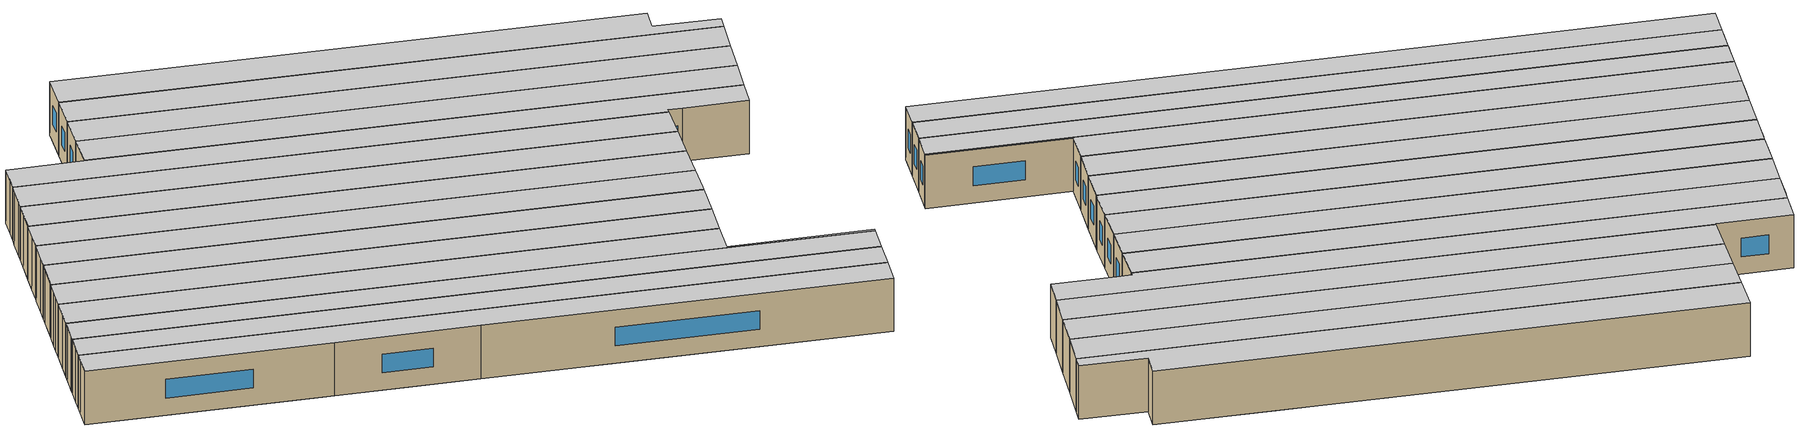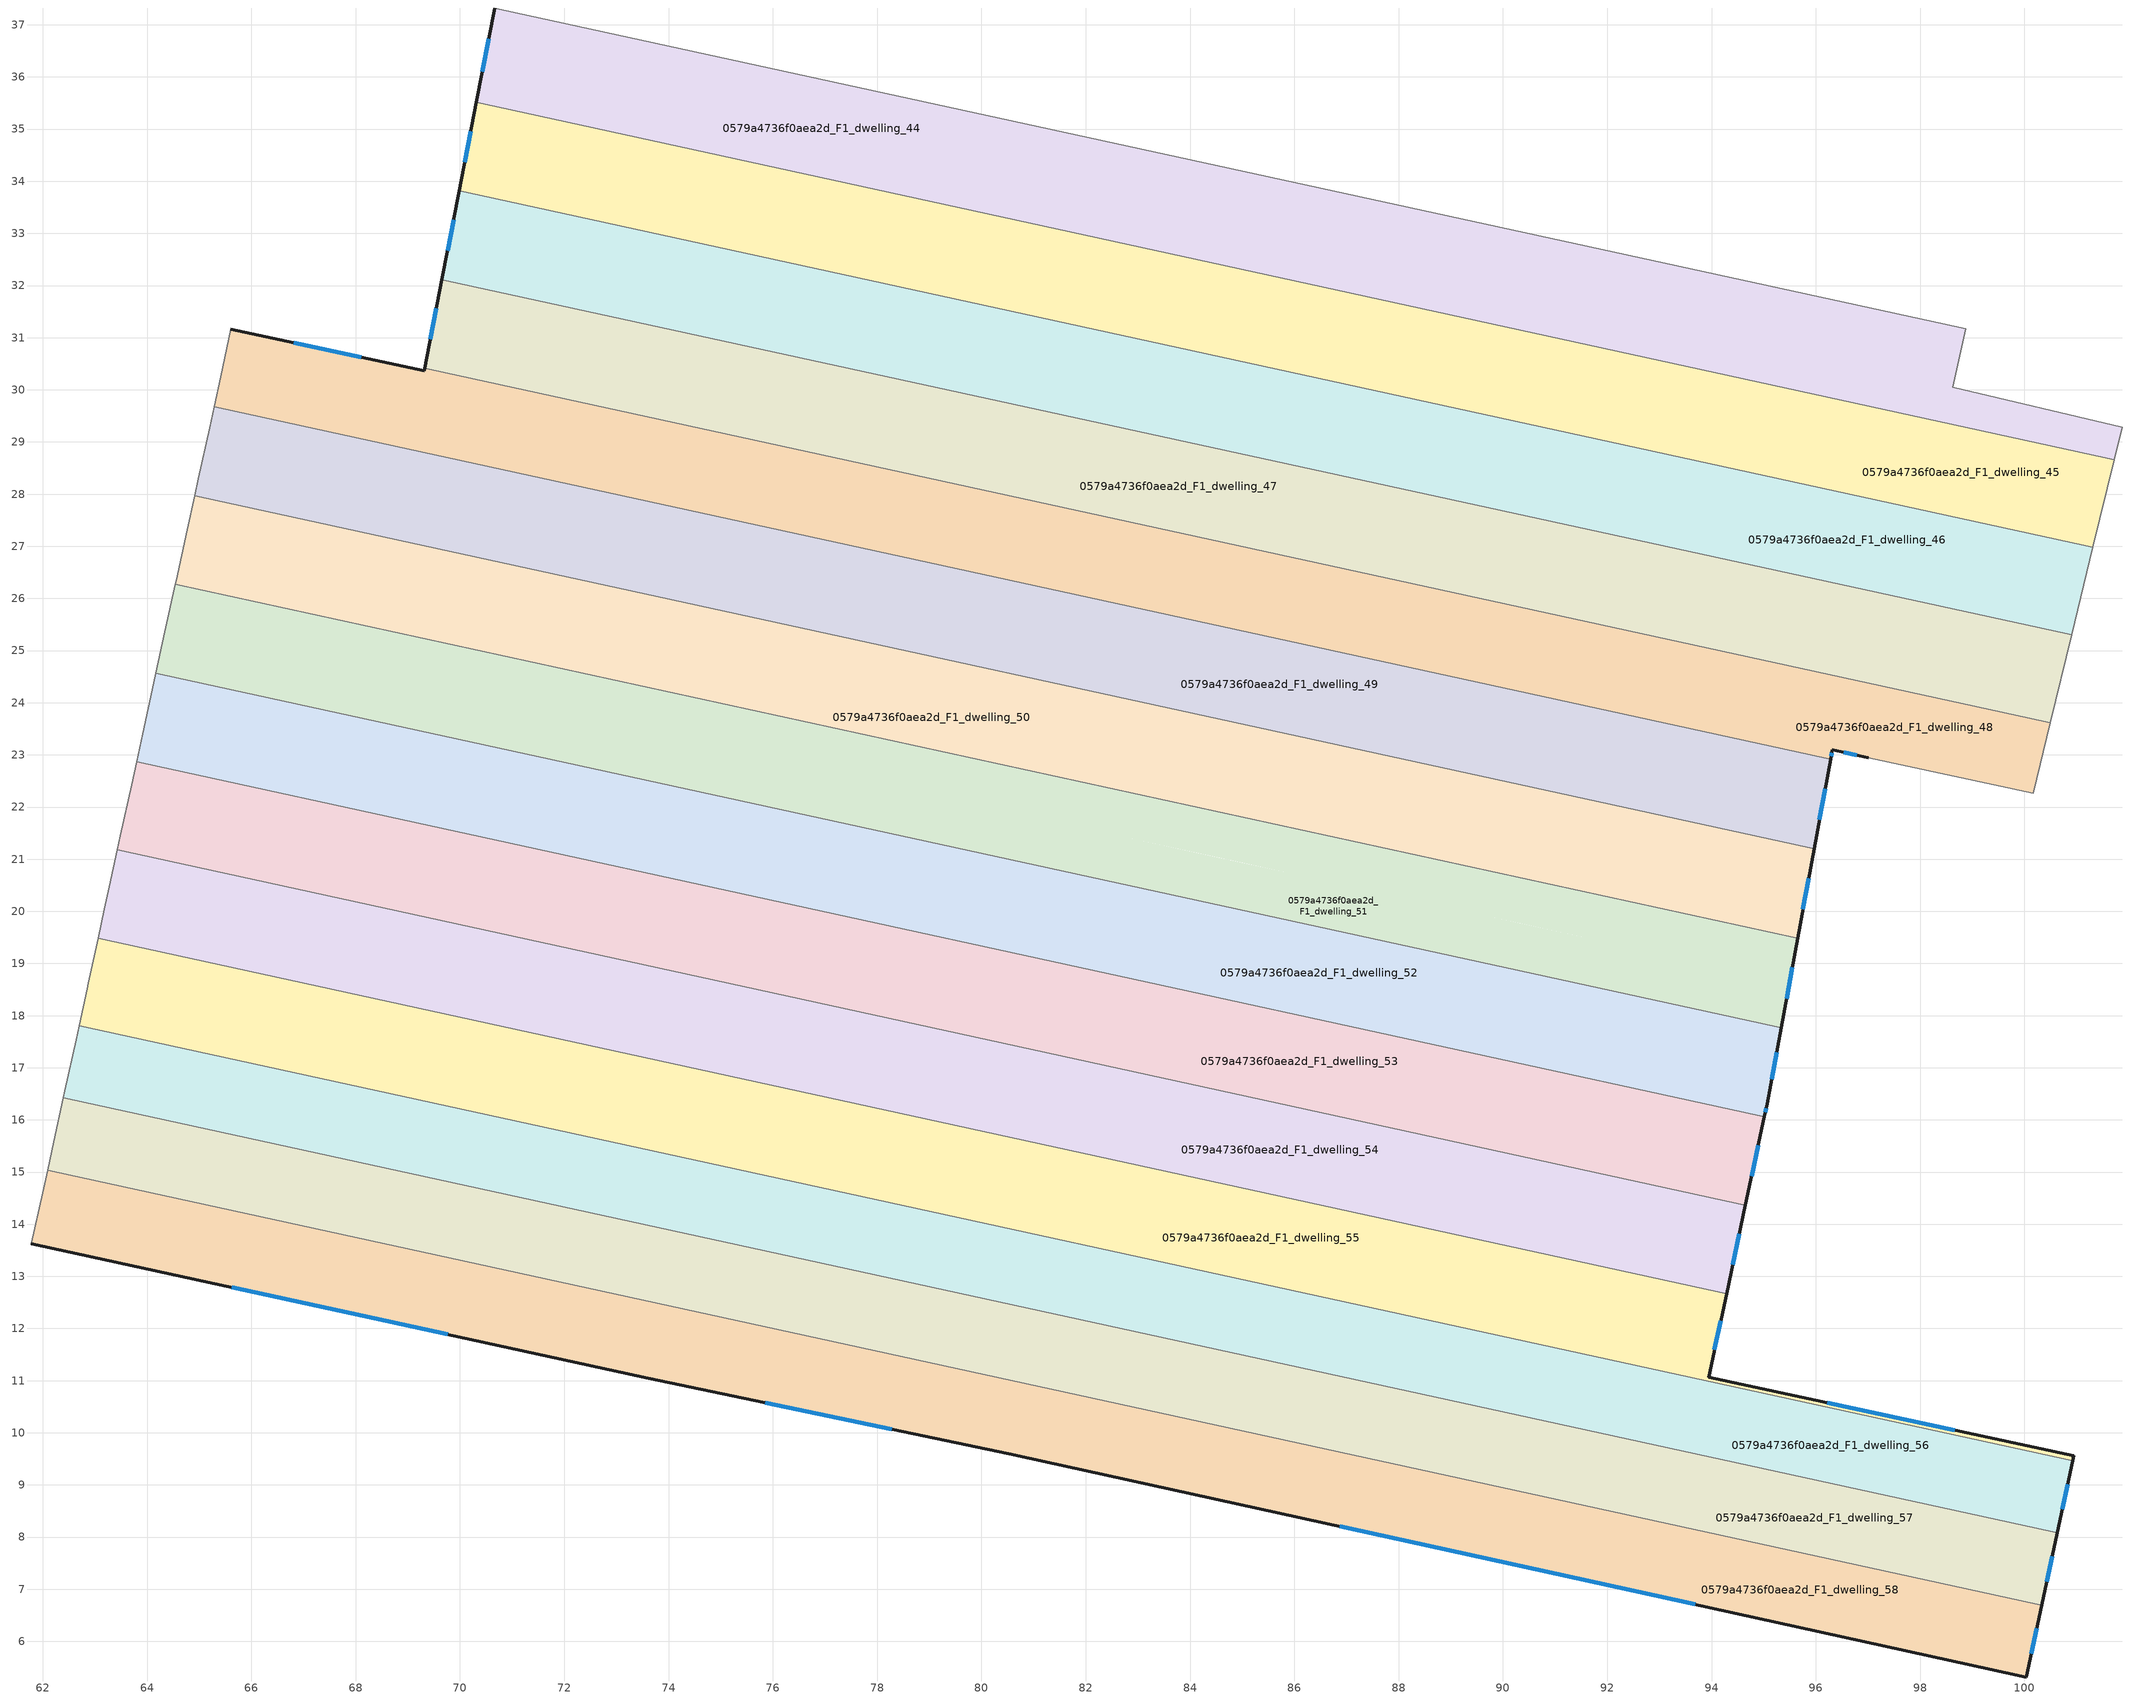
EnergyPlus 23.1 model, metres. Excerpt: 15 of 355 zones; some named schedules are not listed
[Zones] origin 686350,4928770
0579a4736f0aea2d_F1_dwelling_44
 floor to 0579a4736f0aea2d_F0_dwelling_22 (EU_floor_Construction): 93.06,32.44 92.66,30.64 89.46,31.34 89.85,33.14 z3
 floor to 0579a4736f0aea2d_F0_dwelling_30 (EU_floor_Construction): 75.01,36.38 74.61,34.57 72.44,35.05 72.84,36.85 z3
 floor to 0579a4736f0aea2d_F0_dwelling_24 (EU_floor_Construction): 87.73,33.6 87.34,31.8 85.22,32.26 85.61,34.06 z3
 floor to 0579a4736f0aea2d_F0_dwelling_31 (EU_floor_Construction): 72.84,36.85 72.44,35.05 70.31,35.51 70.67,37.32 z3
 floor to 0579a4736f0aea2d_F0_dwelling_23 (EU_floor_Construction): 89.85,33.14 89.46,31.34 87.34,31.8 87.73,33.6 z3
 floor to 0579a4736f0aea2d_F0_dwelling_26 (EU_floor_Construction): 83.49,34.52 83.1,32.72 80.98,33.19 81.37,34.99 z3
 floor to 0579a4736f0aea2d_F0_dwelling_20 (EU_floor_Construction): 101.87,29.29 101.72,28.66 96.22,29.86 96.62,31.66 98.87,31.17 98.62,30.05 z3
 floor to 0579a4736f0aea2d_F0_dwelling_25 (EU_floor_Construction): 85.61,34.06 85.22,32.26 83.1,32.72 83.49,34.52 z3
 floor to 0579a4736f0aea2d_F0_dwelling_27 (EU_floor_Construction): 81.37,34.99 80.98,33.19 78.85,33.65 79.25,35.45 z3
 floor adiabatic (EU_floor_Construction): 79.25,35.45 78.85,33.65 74.61,34.57 75.01,36.38 z3
 floor to 0579a4736f0aea2d_F0_dwelling_21 (EU_floor_Construction): 96.62,31.66 96.22,29.86 92.66,30.64 93.06,32.44 z3
 wall outside (EU_wall_Construction): 70.67,37.32 70.31,35.51 z3:6
 wall to 0579a4736f0aea2d_F1_dwelling_45 (EU_wall_Construction): 70.31,35.51 101.72,28.66 z3:6
 wall to 0579a4736f0aea2d_F1_dwelling_43 (EU_wall_Construction): 98.87,31.17 70.67,37.32 z3:6
 wall adiabatic (EU_wall_Construction): 101.72,28.66 101.87,29.29 98.62,30.05 98.87,31.17 z3:6
 window (EU_Window_Construction): 70.55,36.73 70.43,36.1 z3.98:5.02
 ceiling to 0579a4736f0aea2d_F2_dwelling_44 (EU_floor_Construction): 101.72,28.66 101.87,29.29 98.62,30.05 98.87,31.17 70.67,37.32 70.31,35.51 z6
0579a4736f0aea2d_F1_dwelling_45
 floor to 0579a4736f0aea2d_F0_dwelling_20 (EU_floor_Construction): 101.72,28.66 101.31,26.98 95.86,28.17 96.22,29.86 z3
 floor to 0579a4736f0aea2d_F0_dwelling_21 (EU_floor_Construction): 96.22,29.86 95.86,28.17 92.3,28.95 92.66,30.64 z3
 floor to 0579a4736f0aea2d_F0_dwelling_22 (EU_floor_Construction): 92.66,30.64 92.3,28.95 89.09,29.65 89.46,31.34 z3
 floor to 0579a4736f0aea2d_F0_dwelling_30 (EU_floor_Construction): 74.61,34.57 74.24,32.89 72.07,33.36 72.44,35.05 z3
 floor to 0579a4736f0aea2d_F0_dwelling_26 (EU_floor_Construction): 83.1,32.72 82.73,31.04 80.61,31.5 80.98,33.19 z3
 floor to 0579a4736f0aea2d_F0_dwelling_31 (EU_floor_Construction): 72.44,35.05 72.07,33.36 69.98,33.82 70.31,35.51 z3
 floor to 0579a4736f0aea2d_F0_dwelling_24 (EU_floor_Construction): 87.34,31.8 86.97,30.11 84.85,30.57 85.22,32.26 z3
 floor to 0579a4736f0aea2d_F0_dwelling_27 (EU_floor_Construction): 80.98,33.19 80.61,31.5 78.49,31.96 78.85,33.65 z3
 floor to 0579a4736f0aea2d_F0_dwelling_23 (EU_floor_Construction): 89.46,31.34 89.09,29.65 86.97,30.11 87.34,31.8 z3
 floor to 0579a4736f0aea2d_F0_dwelling_28 (EU_floor_Construction): 78.85,33.65 78.49,31.96 76.37,32.42 76.73,34.11 z3
 floor to 0579a4736f0aea2d_F0_dwelling_25 (EU_floor_Construction): 85.22,32.26 84.85,30.57 82.73,31.04 83.1,32.72 z3
 floor adiabatic (EU_floor_Construction): 76.73,34.11 76.37,32.42 74.24,32.89 74.61,34.57 z3
 wall outside (EU_wall_Construction): 70.31,35.51 69.98,33.82 z3:6
 wall adiabatic (EU_wall_Construction): 101.31,26.98 101.72,28.66 z3:6
 wall to 0579a4736f0aea2d_F1_dwelling_46 (EU_wall_Construction): 69.98,33.82 101.31,26.98 z3:6
 window (EU_Window_Construction): 70.21,34.96 70.09,34.37 z3.98:5.02
 ceiling to 0579a4736f0aea2d_F2_dwelling_45 (EU_floor_Construction): 101.31,26.98 101.72,28.66 70.31,35.51 69.98,33.82 z6
0579a4736f0aea2d_F1_dwelling_46
 floor to 0579a4736f0aea2d_F0_dwelling_30 (EU_floor_Construction): 74.24,32.89 73.88,31.19 71.71,31.67 72.07,33.36 z3
 floor to 0579a4736f0aea2d_F0_dwelling_25 (EU_floor_Construction): 84.85,30.57 84.48,28.88 82.36,29.34 82.73,31.04 z3
 floor to 0579a4736f0aea2d_F0_dwelling_31 (EU_floor_Construction): 72.07,33.36 71.71,31.67 69.66,32.12 69.98,33.82 z3
 floor adiabatic (EU_floor_Construction): 82.73,31.04 82.36,29.34 73.88,31.19 74.24,32.89 z3; 101.31,26.98 100.9,25.3 91.93,27.26 92.3,28.95 z3; 89.09,29.65 88.72,27.96 84.48,28.88 84.85,30.57 z3
 floor to 0579a4736f0aea2d_F0_dwelling_22 (EU_floor_Construction): 92.3,28.95 91.93,27.26 88.72,27.96 89.09,29.65 z3
 wall outside (EU_wall_Construction): 69.98,33.82 69.66,32.12 z3:6
 wall adiabatic (EU_wall_Construction): 100.9,25.3 101.31,26.98 z3:6
 wall to 0579a4736f0aea2d_F1_dwelling_47 (EU_wall_Construction): 69.66,32.12 100.9,25.3 z3:6
 window (EU_Window_Construction): 69.88,33.26 69.76,32.67 z3.98:5.02
 ceiling to 0579a4736f0aea2d_F2_dwelling_46 (EU_floor_Construction): 100.9,25.3 101.31,26.98 69.98,33.82 69.66,32.12 z6
0579a4736f0aea2d_F1_dwelling_47
 floor to 0579a4736f0aea2d_F0_dwelling_29 (EU_floor_Construction): 76,30.73 75.63,29.04 73.51,29.5 73.88,31.19 z3
 floor to 0579a4736f0aea2d_F0_dwelling_20 (EU_floor_Construction): 100.9,25.3 100.49,23.61 95.12,24.78 95.49,26.48 z3
 floor to 0579a4736f0aea2d_F0_dwelling_30 (EU_floor_Construction): 73.88,31.19 73.51,29.5 71.34,29.97 71.71,31.67 z3
 floor to 0579a4736f0aea2d_F0_dwelling_31 (EU_floor_Construction): 71.71,31.67 71.34,29.97 69.32,30.41 69.66,32.12 z3
 floor to 0579a4736f0aea2d_F0_dwelling_21 (EU_floor_Construction): 95.49,26.48 95.12,24.78 91.56,25.56 91.93,27.26 z3
 floor adiabatic (EU_floor_Construction): 91.93,27.26 91.56,25.56 75.63,29.04 76,30.73 z3
 wall outside (EU_wall_Construction): 69.66,32.12 69.32,30.41 z3:6
 wall adiabatic (EU_wall_Construction): 100.49,23.61 100.9,25.3 z3:6
 wall to 0579a4736f0aea2d_F1_dwelling_48 (EU_wall_Construction): 69.32,30.41 100.49,23.61 z3:6
 window (EU_Window_Construction): 69.55,31.56 69.43,30.97 z3.98:5.02
 ceiling to 0579a4736f0aea2d_F2_dwelling_47 (EU_floor_Construction): 100.49,23.61 100.9,25.3 69.66,32.12 69.32,30.41 z6
0579a4736f0aea2d_F1_dwelling_48
 floor to 0579a4736f0aea2d_F0_dwelling_31 (EU_floor_Construction): 71.34,29.97 71,28.43 68.92,28.88 69.25,30.38 69.32,30.37 69.32,30.41 z3
 floor to 0579a4736f0aea2d_F0_dwelling_21 (EU_floor_Construction): 95.12,24.78 94.78,23.24 91.22,24.02 91.56,25.56 z3
 floor to 0579a4736f0aea2d_F0_dwelling_32 (EU_floor_Construction): 69.25,30.38 68.92,28.88 65.28,29.67 65.61,31.16 z3
 floor to 0579a4736f0aea2d_F0_dwelling_29 (EU_floor_Construction): 75.63,29.04 75.29,27.49 73.17,27.96 73.51,29.5 z3
 floor to 0579a4736f0aea2d_F0_dwelling_20 (EU_floor_Construction): 100.49,23.61 100.17,22.27 97.01,22.95 96.32,23.1 96.28,22.91 94.78,23.24 95.12,24.78 z3
 floor to 0579a4736f0aea2d_F0_dwelling_30 (EU_floor_Construction): 73.51,29.5 73.17,27.96 71,28.43 71.34,29.97 z3
 floor to 0579a4736f0aea2d_F0_dwelling_25 (EU_floor_Construction): 84.11,27.19 83.77,25.64 81.65,26.1 81.99,27.65 z3
 floor to 0579a4736f0aea2d_F0_dwelling_28 (EU_floor_Construction): 77.75,28.57 77.41,27.03 75.29,27.49 75.63,29.04 z3
 floor to 0579a4736f0aea2d_F0_dwelling_22 (EU_floor_Construction): 91.56,25.56 91.22,24.02 88.02,24.72 88.35,26.26 z3
 floor adiabatic (EU_floor_Construction): 88.35,26.26 88.02,24.72 83.77,25.64 84.11,27.19 z3
 floor to 0579a4736f0aea2d_F0_dwelling_26 (EU_floor_Construction): 81.99,27.65 81.65,26.1 79.53,26.57 79.87,28.11 z3
 floor to 0579a4736f0aea2d_F0_dwelling_27 (EU_floor_Construction): 79.87,28.11 79.53,26.57 77.41,27.03 77.75,28.57 z3
 wall outside (EU_wall_Construction): 96.28,22.91 96.32,23.1 97.01,22.95 / 69.32,30.41 69.32,30.37 65.61,31.16 z3:6
 wall to 0579a4736f0aea2d_F1_dwelling_49 (EU_wall_Construction): 65.28,29.67 96.28,22.91 z3:6
 wall adiabatic (EU_wall_Construction): 97.01,22.95 100.17,22.27 100.49,23.61 z3:6
 wall to 0579a4736f0aea2d_F1_dwelling_11 (EU_wall_Construction): 65.61,31.16 65.41,30.25 z3:6
 wall to 0579a4736f0aea2d_F1_dwelling_12 (EU_wall_Construction): 65.41,30.25 65.28,29.68 z3:6
 window (EU_Window_Construction): 96.29,22.97 96.3,23.04 / 68.11,30.63 66.81,30.9 / 96.54,23.05 96.78,22.99 z3.98:5.02
 ceiling to 0579a4736f0aea2d_F2_dwelling_48 (EU_floor_Construction): 100.17,22.27 100.49,23.61 69.32,30.41 69.32,30.37 65.61,31.16 65.28,29.67 96.28,22.91 96.32,23.1 97.01,22.95 z6
0579a4736f0aea2d_F1_dwelling_49
 floor to 0579a4736f0aea2d_F0_dwelling_27 (EU_floor_Construction): 79.53,26.57 79.16,24.86 77.04,25.32 77.41,27.03 z3
 floor to 0579a4736f0aea2d_F0_dwelling_32 (EU_floor_Construction): 68.92,28.88 68.55,27.18 64.91,27.97 65.28,29.67 z3
 floor to 0579a4736f0aea2d_F0_dwelling_31 (EU_floor_Construction): 71,28.43 70.63,26.72 68.55,27.18 68.92,28.88 z3
 floor to 0579a4736f0aea2d_F0_dwelling_22 (EU_floor_Construction): 91.22,24.02 90.85,22.31 87.64,23.01 88.02,24.72 z3
 floor to 0579a4736f0aea2d_F0_dwelling_29 (EU_floor_Construction): 75.29,27.49 74.92,25.79 72.8,26.25 73.17,27.96 z3
 floor to 0579a4736f0aea2d_F0_dwelling_20 (EU_floor_Construction): 96.28,22.91 95.97,21.2 94.41,21.54 94.78,23.24 z3
 floor to 0579a4736f0aea2d_F0_dwelling_30 (EU_floor_Construction): 73.17,27.96 72.8,26.25 70.63,26.72 71,28.43 z3
 floor to 0579a4736f0aea2d_F0_dwelling_21 (EU_floor_Construction): 94.78,23.24 94.41,21.54 90.85,22.31 91.22,24.02 z3
 floor to 0579a4736f0aea2d_F0_dwelling_25 (EU_floor_Construction): 83.77,25.64 83.4,23.94 81.28,24.4 81.65,26.1 z3
 floor adiabatic (EU_floor_Construction): 88.02,24.72 87.64,23.01 83.4,23.94 83.77,25.64 81.65,26.1 81.28,24.4 79.16,24.86 79.53,26.57 77.41,27.03 77.04,25.32 74.92,25.79 75.29,27.49 z3
 wall outside (EU_wall_Construction): 95.97,21.2 96.28,22.91 z3:6
 wall to 0579a4736f0aea2d_F1_dwelling_50 (EU_wall_Construction): 64.91,27.97 95.97,21.2 z3:6
 wall to 0579a4736f0aea2d_F1_dwelling_12 (EU_wall_Construction): 65.28,29.67 65.2,29.27 z3:6
 wall to 0579a4736f0aea2d_F1_dwelling_13 (EU_wall_Construction): 65.2,29.27 64.98,28.29 z3:6
 wall to 0579a4736f0aea2d_F1_dwelling_14 (EU_wall_Construction): 64.98,28.29 64.91,27.97 z3:6
 window (EU_Window_Construction): 96.07,21.75 96.18,22.35 z3.98:5.02
 ceiling to 0579a4736f0aea2d_F2_dwelling_49 (EU_floor_Construction): 95.97,21.2 96.28,22.91 65.28,29.67 64.91,27.97 z6
0579a4736f0aea2d_F1_dwelling_50
 floor to 0579a4736f0aea2d_F0_dwelling_28 (EU_floor_Construction): 77.04,25.32 76.67,23.62 74.55,24.08 74.92,25.79 z3
 floor to 0579a4736f0aea2d_F0_dwelling_22 (EU_floor_Construction): 90.85,22.31 90.48,20.61 87.27,21.31 87.64,23.01 z3
 floor to 0579a4736f0aea2d_F0_dwelling_21 (EU_floor_Construction): 94.41,21.54 94.04,19.83 90.48,20.61 90.85,22.31 z3
 floor to 0579a4736f0aea2d_F0_dwelling_30 (EU_floor_Construction): 72.8,26.25 72.42,24.55 70.26,25.02 70.63,26.72 z3
 floor to 0579a4736f0aea2d_F0_dwelling_31 (EU_floor_Construction): 70.63,26.72 70.26,25.02 68.18,25.47 68.55,27.18 z3
 floor to 0579a4736f0aea2d_F0_dwelling_20 (EU_floor_Construction): 95.97,21.2 95.65,19.48 94.04,19.83 94.41,21.54 z3
 floor to 0579a4736f0aea2d_F0_dwelling_29 (EU_floor_Construction): 74.92,25.79 74.55,24.08 72.42,24.55 72.8,26.25 z3
 floor adiabatic (EU_floor_Construction): 68.55,27.18 68.18,25.47 64.54,26.27 64.91,27.97 z3; 87.64,23.01 87.27,21.31 83.03,22.23 83.4,23.94 81.28,24.4 80.91,22.7 76.67,23.62 77.04,25.32 z3
 floor to 0579a4736f0aea2d_F0_dwelling_25 (EU_floor_Construction): 83.4,23.94 83.03,22.23 80.91,22.7 81.28,24.4 z3
 wall outside (EU_wall_Construction): 95.65,19.48 95.97,21.2 z3:6
 wall to 0579a4736f0aea2d_F1_dwelling_51 (EU_wall_Construction): 64.54,26.27 95.65,19.48 z3:6
 wall to 0579a4736f0aea2d_F1_dwelling_14 (EU_wall_Construction): 64.91,27.97 64.77,27.32 z3:6
 wall to 0579a4736f0aea2d_F1_dwelling_15 (EU_wall_Construction): 64.77,27.32 64.56,26.34 z3:6
 wall to 0579a4736f0aea2d_F1_dwelling_16 (EU_wall_Construction): 64.56,26.34 64.54,26.27 z3:6
 window (EU_Window_Construction): 95.75,20.04 95.86,20.64 z3.98:5.02
 ceiling to 0579a4736f0aea2d_F2_dwelling_50 (EU_floor_Construction): 95.65,19.48 95.97,21.2 64.91,27.97 64.54,26.27 z6
0579a4736f0aea2d_F1_dwelling_51
 floor to 0579a4736f0aea2d_F0_dwelling_47 (EU_floor_Construction): 66.64,24.93 66.45,24.07 64.17,24.57 64.36,25.43 z3
 floor to 0579a4736f0aea2d_F0_dwelling_28 (EU_floor_Construction): 76.67,23.62 76.48,22.79 74.36,23.25 74.55,24.08 z3
 floor to 0579a4736f0aea2d_F0_dwelling_41 (EU_floor_Construction): 93.59,19.06 93.4,18.19 88.91,19.17 89.09,20.04 z3
 floor to 0579a4736f0aea2d_F0_dwelling_22 (EU_floor_Construction): 90.48,20.61 90.3,19.78 87.09,20.47 87.27,21.31 z3
 floor to 0579a4736f0aea2d_F0_dwelling_42 (EU_floor_Construction): 89.09,20.04 88.91,19.17 84.4,20.15 84.59,21.02 z3
 floor to 0579a4736f0aea2d_F0_dwelling_27 (EU_floor_Construction): 78.79,23.16 78.61,22.33 76.48,22.79 76.67,23.62 z3
 floor to 0579a4736f0aea2d_F0_dwelling_44 (EU_floor_Construction): 80.09,22 79.9,21.14 75.42,22.11 75.6,22.98 z3
 floor to 0579a4736f0aea2d_F0_dwelling_21 (EU_floor_Construction): 94.04,19.83 93.85,19 90.3,19.78 90.48,20.61 z3
 floor to 0579a4736f0aea2d_F0_dwelling_43 (EU_floor_Construction): 84.59,21.02 84.4,20.15 79.9,21.14 80.09,22 z3
 floor to 0579a4736f0aea2d_F0_dwelling_46 (EU_floor_Construction): 71.12,23.96 70.93,23.09 66.45,24.07 66.64,24.93 z3
 floor to 0579a4736f0aea2d_F0_dwelling_31 (EU_floor_Construction): 70.26,25.02 70.07,24.19 68,24.64 68.18,25.47 z3
 floor to 0579a4736f0aea2d_F0_dwelling_20 (EU_floor_Construction): 95.65,19.48 95.5,18.64 93.85,19 94.04,19.83 z3
 floor to 0579a4736f0aea2d_F0_dwelling_45 (EU_floor_Construction): 75.6,22.98 75.42,22.11 70.93,23.09 71.12,23.96 z3
 floor to 0579a4736f0aea2d_F0_dwelling_40 (EU_floor_Construction): 95.5,18.64 95.34,17.77 93.4,18.19 93.59,19.06 z3
 floor to 0579a4736f0aea2d_F0_dwelling_29 (EU_floor_Construction): 74.55,24.08 74.36,23.25 72.24,23.71 72.42,24.55 z3
 floor to 0579a4736f0aea2d_F0_dwelling_26 (EU_floor_Construction): 80.91,22.7 80.73,21.86 78.61,22.33 78.79,23.16 z3
 floor to 0579a4736f0aea2d_F0_dwelling_32 (EU_floor_Construction): 68.18,25.47 68,24.64 64.36,25.43 64.54,26.27 z3
 floor to 0579a4736f0aea2d_F0_dwelling_24 (EU_floor_Construction): 85.15,21.77 84.97,20.94 82.85,21.4 83.03,22.23 z3
 floor to 0579a4736f0aea2d_F0_dwelling_30 (EU_floor_Construction): 72.42,24.55 72.24,23.71 70.07,24.19 70.26,25.02 z3
 floor adiabatic (EU_floor_Construction): 87.27,21.31 87.09,20.47 84.97,20.94 85.15,21.77 z3
 floor to 0579a4736f0aea2d_F0_dwelling_25 (EU_floor_Construction): 83.03,22.23 82.85,21.4 80.73,21.86 80.91,22.7 z3
 wall outside (EU_wall_Construction): 95.34,17.77 95.65,19.48 z3:6
 wall to 0579a4736f0aea2d_F1_dwelling_52 (EU_wall_Construction): 64.17,24.57 95.34,17.77 z3:6
 wall to 0579a4736f0aea2d_F1_dwelling_16 (EU_wall_Construction): 64.54,26.27 64.34,25.36 z3:6
 wall to 0579a4736f0aea2d_F1_dwelling_17 (EU_wall_Construction): 64.34,25.36 64.17,24.57 z3:6
 window (EU_Window_Construction): 95.44,18.33 95.55,18.92 z3.98:5.02
 ceiling to 0579a4736f0aea2d_F2_dwelling_51 (EU_floor_Construction): 95.34,17.77 95.65,19.48 64.54,26.27 64.17,24.57 z6
0579a4736f0aea2d_F1_dwelling_52
 floor to 0579a4736f0aea2d_F0_dwelling_41 (EU_floor_Construction): 93.4,18.19 93.03,16.49 88.54,17.48 88.91,19.17 z3
 floor to 0579a4736f0aea2d_F0_dwelling_42 (EU_floor_Construction): 88.91,19.17 88.54,17.48 84.03,18.46 84.4,20.15 z3
 floor to 0579a4736f0aea2d_F0_dwelling_40 (EU_floor_Construction): 95.34,17.77 95.07,16.31 95.01,16.06 93.03,16.49 93.4,18.19 z3
 floor to 0579a4736f0aea2d_F0_dwelling_43 (EU_floor_Construction): 84.4,20.15 84.03,18.46 79.53,19.44 79.9,21.14 z3
 floor to 0579a4736f0aea2d_F0_dwelling_46 (EU_floor_Construction): 70.93,23.09 70.56,21.4 66.08,22.37 66.45,24.07 z3
 floor to 0579a4736f0aea2d_F0_dwelling_45 (EU_floor_Construction): 75.42,22.11 75.05,20.42 70.56,21.4 70.93,23.09 z3
 floor to 0579a4736f0aea2d_F0_dwelling_44 (EU_floor_Construction): 79.9,21.14 79.53,19.44 75.05,20.42 75.42,22.11 z3
 floor to 0579a4736f0aea2d_F0_dwelling_47 (EU_floor_Construction): 66.45,24.07 66.08,22.37 63.8,22.87 64.17,24.57 z3
 wall outside (EU_wall_Construction): 95.01,16.06 95.07,16.31 95.34,17.77 z3:6
 wall to 0579a4736f0aea2d_F1_dwelling_53 (EU_wall_Construction): 63.8,22.87 95.01,16.06 z3:6
 wall to 0579a4736f0aea2d_F1_dwelling_17 (EU_wall_Construction): 64.17,24.57 64.13,24.38 z3:6
 wall to 0579a4736f0aea2d_F1_dwelling_18 (EU_wall_Construction): 64.13,24.38 63.92,23.4 z3:6
 wall to 0579a4736f0aea2d_F1_dwelling_19 (EU_wall_Construction): 63.92,23.4 63.8,22.87 z3:6
 window (EU_Window_Construction): 95.15,16.78 95.25,17.29 / 95.03,16.14 95.05,16.23 z3.98:5.02
 ceiling to 0579a4736f0aea2d_F2_dwelling_52 (EU_floor_Construction): 95.01,16.06 95.07,16.31 95.34,17.77 64.17,24.57 63.8,22.87 z6
0579a4736f0aea2d_F1_dwelling_53
 floor to 0579a4736f0aea2d_F0_dwelling_45 (EU_floor_Construction): 75.05,20.42 74.68,18.72 70.19,19.7 70.56,21.4 z3
 floor to 0579a4736f0aea2d_F0_dwelling_41 (EU_floor_Construction): 93.03,16.49 92.66,14.8 88.17,15.78 88.54,17.48 z3
 floor to 0579a4736f0aea2d_F0_dwelling_43 (EU_floor_Construction): 84.03,18.46 83.66,16.76 79.16,17.74 79.53,19.44 z3
 floor to 0579a4736f0aea2d_F0_dwelling_44 (EU_floor_Construction): 79.53,19.44 79.16,17.74 74.68,18.72 75.05,20.42 z3
 floor adiabatic (EU_floor_Construction): 88.54,17.48 88.17,15.78 83.66,16.76 84.03,18.46 z3
 floor to 0579a4736f0aea2d_F0_dwelling_46 (EU_floor_Construction): 70.56,21.4 70.19,19.7 65.71,20.68 66.08,22.37 z3
 floor to 0579a4736f0aea2d_F0_dwelling_40 (EU_floor_Construction): 95.01,16.06 94.65,14.37 92.66,14.8 93.03,16.49 z3
 floor to 0579a4736f0aea2d_F0_dwelling_47 (EU_floor_Construction): 66.08,22.37 65.71,20.68 63.43,21.18 63.8,22.87 z3
 wall outside (EU_wall_Construction): 94.65,14.37 95.01,16.06 z3:6
 wall to 0579a4736f0aea2d_F1_dwelling_54 (EU_wall_Construction): 63.43,21.18 94.65,14.37 z3:6
 wall to 0579a4736f0aea2d_F1_dwelling_19 (EU_wall_Construction): 63.8,22.87 63.7,22.43 z3:6
 wall to 0579a4736f0aea2d_F1_dwelling_20 (EU_wall_Construction): 63.7,22.43 63.49,21.45 z3:6
 wall to 0579a4736f0aea2d_F1_dwelling_21 (EU_wall_Construction): 63.49,21.45 63.43,21.18 z3:6
 window (EU_Window_Construction): 94.77,14.92 94.9,15.51 z3.98:5.02
 ceiling to 0579a4736f0aea2d_F2_dwelling_53 (EU_floor_Construction): 94.65,14.37 95.01,16.06 63.8,22.87 63.43,21.18 z6
0579a4736f0aea2d_F1_dwelling_54
 floor to 0579a4736f0aea2d_F0_dwelling_43 (EU_floor_Construction): 83.66,16.76 83.29,15.07 78.79,16.05 79.16,17.74 z3
 floor to 0579a4736f0aea2d_F0_dwelling_41 (EU_floor_Construction): 92.66,14.8 92.29,13.1 87.8,14.09 88.17,15.78 z3
 floor to 0579a4736f0aea2d_F0_dwelling_42 (EU_floor_Construction): 88.17,15.78 87.8,14.09 83.29,15.07 83.66,16.76 z3
 floor to 0579a4736f0aea2d_F0_dwelling_46 (EU_floor_Construction): 70.19,19.7 69.82,18.01 65.34,18.98 65.71,20.68 z3
 floor to 0579a4736f0aea2d_F0_dwelling_44 (EU_floor_Construction): 79.16,17.74 78.79,16.05 74.31,17.03 74.68,18.72 z3
 floor to 0579a4736f0aea2d_F0_dwelling_45 (EU_floor_Construction): 74.68,18.72 74.31,17.03 69.82,18.01 70.19,19.7 z3
 floor to 0579a4736f0aea2d_F0_dwelling_40 (EU_floor_Construction): 94.65,14.37 94.29,12.67 92.29,13.1 92.66,14.8 z3
 floor to 0579a4736f0aea2d_F0_dwelling_47 (EU_floor_Construction): 65.71,20.68 65.34,18.98 63.06,19.48 63.43,21.18 z3
 wall outside (EU_wall_Construction): 94.29,12.67 94.65,14.37 z3:6
 wall to 0579a4736f0aea2d_F1_dwelling_55 (EU_wall_Construction): 63.06,19.48 94.29,12.67 z3:6
 wall to 0579a4736f0aea2d_F1_dwelling_21 (EU_wall_Construction): 63.43,21.18 63.28,20.47 z3:6
 wall to 0579a4736f0aea2d_F1_dwelling_22 (EU_wall_Construction): 63.28,20.47 63.18,20.04 z3:6
 wall to 0579a4736f0aea2d_F1_dwelling_23 (EU_wall_Construction): 63.18,20.04 63.06,19.48 z3:6
 window (EU_Window_Construction): 94.41,13.22 94.53,13.81 z3.98:5.02
 ceiling to 0579a4736f0aea2d_F2_dwelling_54 (EU_floor_Construction): 94.29,12.67 94.65,14.37 63.43,21.18 63.06,19.48 z6
0579a4736f0aea2d_F1_dwelling_55
 floor to 0579a4736f0aea2d_F0_dwelling_44 (EU_floor_Construction): 78.79,16.05 78.43,14.37 73.94,15.35 74.31,17.03 z3
 floor to 0579a4736f0aea2d_F0_dwelling_43 (EU_floor_Construction): 83.29,15.07 82.93,13.39 78.43,14.37 78.79,16.05 z3
 floor to 0579a4736f0aea2d_F0_dwelling_41 (EU_floor_Construction): 92.29,13.1 91.93,11.43 87.43,12.41 87.8,14.09 z3
 floor to 0579a4736f0aea2d_F0_dwelling_46 (EU_floor_Construction): 69.82,18.01 69.46,16.33 64.98,17.31 65.34,18.98 z3
 floor to 0579a4736f0aea2d_F0_dwelling_42 (EU_floor_Construction): 87.8,14.09 87.43,12.41 82.93,13.39 83.29,15.07 z3
 floor to 0579a4736f0aea2d_F0_dwelling_45 (EU_floor_Construction): 74.31,17.03 73.94,15.35 69.46,16.33 69.82,18.01 z3
 floor to 0579a4736f0aea2d_F0_dwelling_40 (EU_floor_Construction): 100.94,9.56 100.93,9.47 91.93,11.43 92.29,13.1 94.29,12.67 93.94,11.07 z3
 floor to 0579a4736f0aea2d_F0_dwelling_47 (EU_floor_Construction): 65.34,18.98 64.98,17.31 62.69,17.81 63.06,19.48 z3
 wall outside (EU_wall_Construction): 100.93,9.47 100.94,9.56 93.94,11.07 94.29,12.67 z3:6
 wall to 0579a4736f0aea2d_F1_dwelling_56 (EU_wall_Construction): 62.69,17.81 100.93,9.47 z3:6
 wall to 0579a4736f0aea2d_F1_dwelling_23 (EU_wall_Construction): 63.06,19.48 62.87,18.62 62.85,18.51 z3:6
 wall to 0579a4736f0aea2d_F1_dwelling_24 (EU_wall_Construction): 62.85,18.52 62.7,17.81 z3:6
 window (EU_Window_Construction): 94.06,11.59 94.18,12.15 / 98.67,10.05 96.22,10.58 z3.98:5.02
 ceiling to 0579a4736f0aea2d_F2_dwelling_55 (EU_floor_Construction): 100.93,9.47 100.94,9.56 93.94,11.07 94.29,12.67 63.06,19.48 62.69,17.81 z6
0579a4736f0aea2d_F1_dwelling_56
 floor to 0579a4736f0aea2d_F0_dwelling_46 (EU_floor_Construction): 69.46,16.33 69.16,14.95 64.68,15.92 64.98,17.31 z3
 floor to 0579a4736f0aea2d_F0_dwelling_40 (EU_floor_Construction): 100.93,9.47 100.63,8.08 91.63,10.04 91.93,11.43 z3
 floor to 0579a4736f0aea2d_F0_dwelling_47 (EU_floor_Construction): 64.98,17.31 64.68,15.92 62.39,16.42 62.69,17.81 z3
 floor to 0579a4736f0aea2d_F0_dwelling_43 (EU_floor_Construction): 82.93,13.39 82.63,12.01 78.13,12.99 78.43,14.37 z3
 floor to 0579a4736f0aea2d_F0_dwelling_44 (EU_floor_Construction): 78.43,14.37 78.13,12.99 73.64,13.97 73.94,15.35 z3
 floor to 0579a4736f0aea2d_F0_dwelling_41 (EU_floor_Construction): 91.93,11.43 91.63,10.04 87.13,11.03 87.43,12.41 z3
 floor to 0579a4736f0aea2d_F0_dwelling_42 (EU_floor_Construction): 87.43,12.41 87.13,11.03 82.63,12.01 82.93,13.39 z3
 floor to 0579a4736f0aea2d_F0_dwelling_45 (EU_floor_Construction): 73.94,15.35 73.64,13.97 69.16,14.95 69.46,16.33 z3
 wall outside (EU_wall_Construction): 100.63,8.08 100.93,9.47 z3:6
 wall to 0579a4736f0aea2d_F1_dwelling_57 (EU_wall_Construction): 62.39,16.42 100.63,8.08 z3:6
 wall to 0579a4736f0aea2d_F1_dwelling_24 (EU_wall_Construction): 62.7,17.81 62.64,17.54 z3:6
 wall to 0579a4736f0aea2d_F1_dwelling_25 (EU_wall_Construction): 62.64,17.54 62.42,16.56 z3:6
 wall to 0579a4736f0aea2d_F1_dwelling_26 (EU_wall_Construction): 62.42,16.56 62.39,16.42 z3:6
 window (EU_Window_Construction): 100.72,8.53 100.83,9.02 z3.98:5.02
 ceiling to 0579a4736f0aea2d_F2_dwelling_56 (EU_floor_Construction): 100.63,8.08 100.93,9.47 62.69,17.81 62.39,16.42 z6
0579a4736f0aea2d_F1_dwelling_57
 floor to 0579a4736f0aea2d_F0_dwelling_40 (EU_floor_Construction): 100.63,8.08 100.33,6.7 91.33,8.66 91.63,10.04 z3
 floor to 0579a4736f0aea2d_F0_dwelling_43 (EU_floor_Construction): 82.63,12.01 82.32,10.62 77.82,11.61 78.13,12.99 z3
 floor to 0579a4736f0aea2d_F0_dwelling_42 (EU_floor_Construction): 87.13,11.03 86.83,9.64 82.32,10.62 82.63,12.01 z3
 floor to 0579a4736f0aea2d_F0_dwelling_45 (EU_floor_Construction): 73.64,13.97 73.34,12.58 68.86,13.56 69.16,14.95 z3
 floor to 0579a4736f0aea2d_F0_dwelling_41 (EU_floor_Construction): 91.63,10.04 91.33,8.66 86.83,9.64 87.13,11.03 z3
 floor to 0579a4736f0aea2d_F0_dwelling_47 (EU_floor_Construction): 64.68,15.92 64.37,14.54 62.09,15.04 62.39,16.42 z3
 floor adiabatic (EU_floor_Construction): 78.13,12.99 77.82,11.61 64.37,14.54 64.68,15.92 69.16,14.95 68.86,13.56 73.34,12.58 73.64,13.97 z3
 wall outside (EU_wall_Construction): 100.33,6.7 100.63,8.08 z3:6
 wall to 0579a4736f0aea2d_F1_dwelling_58 (EU_wall_Construction): 62.09,15.04 100.33,6.7 z3:6
 wall to 0579a4736f0aea2d_F1_dwelling_26 (EU_wall_Construction): 62.39,16.42 62.21,15.58 z3:6
 wall to 0579a4736f0aea2d_F1_dwelling_27 (EU_wall_Construction): 62.21,15.58 62.09,15.04 z3:6
 window (EU_Window_Construction): 100.43,7.15 100.53,7.63 z3.98:5.02
 ceiling to 0579a4736f0aea2d_F2_dwelling_57 (EU_floor_Construction): 100.33,6.7 100.63,8.08 62.39,16.42 62.09,15.04 z6
0579a4736f0aea2d_F1_dwelling_58
 floor to 0579a4736f0aea2d_F0_dwelling_45 (EU_floor_Construction): 73.34,12.58 73.03,11.17 68.55,12.15 68.86,13.56 z3
 floor to 0579a4736f0aea2d_F0_dwelling_44 (EU_floor_Construction): 77.82,11.61 77.52,10.23 73.61,11.05 73.03,11.17 73.34,12.58 z3
 floor adiabatic (EU_floor_Construction): 68.86,13.56 68.55,12.15 64.07,13.13 64.37,14.54 z3
 floor to 0579a4736f0aea2d_F0_dwelling_40 (EU_floor_Construction): 100.33,6.7 100.04,5.32 91.03,7.29 91.33,8.66 z3
 floor to 0579a4736f0aea2d_F0_dwelling_41 (EU_floor_Construction): 91.33,8.66 91.03,7.29 86.53,8.28 86.83,9.64 z3
 floor to 0579a4736f0aea2d_F0_dwelling_47 (EU_floor_Construction): 64.37,14.54 64.07,13.13 61.78,13.63 62.09,15.04 z3
 floor to 0579a4736f0aea2d_F0_dwelling_43 (EU_floor_Construction): 82.32,10.62 82.03,9.27 80.53,9.6 77.52,10.23 77.82,11.61 z3
 floor to 0579a4736f0aea2d_F0_dwelling_42 (EU_floor_Construction): 86.83,9.64 86.53,8.28 82.03,9.27 82.32,10.62 z3
 wall outside (EU_wall_Construction): 61.78,13.63 73.61,11.05 80.53,9.6 100.04,5.32 100.33,6.7 z3:6
 wall to 0579a4736f0aea2d_F1_dwelling_27 (EU_wall_Construction): 62.09,15.04 62,14.6 z3:6
 wall to 0579a4736f0aea2d_F1_dwelling_28 (EU_wall_Construction): 62,14.6 61.78,13.63 z3:6
 window (EU_Window_Construction): 65.63,12.79 69.76,11.89 / 100.13,5.77 100.23,6.25 / 86.87,8.21 93.69,6.71 / 75.86,10.58 78.28,10.07 z3.98:5.02
 ceiling to 0579a4736f0aea2d_F2_dwelling_58 (EU_floor_Construction): 100.04,5.32 100.33,6.7 62.09,15.04 61.78,13.63 73.61,11.05 80.53,9.6 z6
[Building]
EU S2 Campaign: North Axis=0; Terrain=City; Solar Distribution=FullExterior
[Site:Location]
Bologna: Latitude=44.5; Longitude=11.25; Time Zone=1; Elevation=37
[SizingPeriod:WeatherFileDays]
AnnualSizingPeriod: Begin Month=1; Begin Day of Month=1; End Month=12; End Day of Month=31; Day of Week for Start Day=Monday; Use Weather File Daylight Saving Period=No; Use Weather File Rain and Snow Indicators=No
[MATERIAL]
EU_InternalMass_Material: Roughness=MediumRough; Thickness=0.1; Conductivity=1; Density=1800; Specific Heat=900; Thermal Absorptance=0.9; Solar Absorptance=0.7; Visible Absorptance=0.7
[MATERIAL:NOMASS] Roughness=MediumRough; Thermal Absorptance=0.9; Solar Absorptance=0.7; Visible Absorptance=0.7
Name | Thermal Resistance
EU_wall_NoMass | 0.905828
EU_floor_NoMass | 0.67114
[WINDOWMATERIAL:SIMPLEGLAZINGSYSTEM]
EU_Window_SimpleGlazing: UFactor=4.52486; Solar Heat Gain Coefficient=0.85; Visible Transmittance=0.85
[CONSTRUCTION]
EU_wall_Construction: EU_wall_NoMass
EU_floor_Construction: EU_floor_NoMass
EU_Window_Construction: EU_Window_SimpleGlazing
EU_InternalMass_Construction: EU_InternalMass_Material
[ZONE] Type=1; Multiplier=1; Ceiling Height=autocalculate; Floor Area=autocalculate; Part of Total Floor Area=Yes
Name | Volume
0579a4736f0aea2d_F1_dwelling_44 | 166.306
0579a4736f0aea2d_F1_dwelling_45 | 166.301
0579a4736f0aea2d_F1_dwelling_46 | 166.381
0579a4736f0aea2d_F1_dwelling_47 | 166.296
0579a4736f0aea2d_F1_dwelling_48 | 166.308
0579a4736f0aea2d_F1_dwelling_49 | 166.241
0579a4736f0aea2d_F1_dwelling_50 | 166.333
0579a4736f0aea2d_F1_dwelling_51 | 166.26
0579a4736f0aea2d_F1_dwelling_52 | 166.288
0579a4736f0aea2d_F1_dwelling_53 | 166.369
0579a4736f0aea2d_F1_dwelling_54 | 166.298
0579a4736f0aea2d_F1_dwelling_55 | 166.273
0579a4736f0aea2d_F1_dwelling_56 | 166.307
0579a4736f0aea2d_F1_dwelling_57 | 166.371
0579a4736f0aea2d_F1_dwelling_58 | 166.23
[INTERNALMASS] Construction=EU_InternalMass_Construction
Name | Zone or ZoneList | Surface Area
0579a4736f0aea2d_F1_dwelling_44_EU_InternalMass | 0579a4736f0aea2d_F1_dwelling_44 | 55.4351
0579a4736f0aea2d_F1_dwelling_45_EU_InternalMass | 0579a4736f0aea2d_F1_dwelling_45 | 55.434
0579a4736f0aea2d_F1_dwelling_46_EU_InternalMass | 0579a4736f0aea2d_F1_dwelling_46 | 55.4603
0579a4736f0aea2d_F1_dwelling_47_EU_InternalMass | 0579a4736f0aea2d_F1_dwelling_47 | 55.4319
0579a4736f0aea2d_F1_dwelling_48_EU_InternalMass | 0579a4736f0aea2d_F1_dwelling_48 | 55.4359
0579a4736f0aea2d_F1_dwelling_49_EU_InternalMass | 0579a4736f0aea2d_F1_dwelling_49 | 55.4137
0579a4736f0aea2d_F1_dwelling_50_EU_InternalMass | 0579a4736f0aea2d_F1_dwelling_50 | 55.4447
0579a4736f0aea2d_F1_dwelling_51_EU_InternalMass | 0579a4736f0aea2d_F1_dwelling_51 | 55.4199
0579a4736f0aea2d_F1_dwelling_52_EU_InternalMass | 0579a4736f0aea2d_F1_dwelling_52 | 55.4291
0579a4736f0aea2d_F1_dwelling_53_EU_InternalMass | 0579a4736f0aea2d_F1_dwelling_53 | 55.4562
0579a4736f0aea2d_F1_dwelling_54_EU_InternalMass | 0579a4736f0aea2d_F1_dwelling_54 | 55.4329
0579a4736f0aea2d_F1_dwelling_55_EU_InternalMass | 0579a4736f0aea2d_F1_dwelling_55 | 55.4241
0579a4736f0aea2d_F1_dwelling_56_EU_InternalMass | 0579a4736f0aea2d_F1_dwelling_56 | 55.4357
0579a4736f0aea2d_F1_dwelling_57_EU_InternalMass | 0579a4736f0aea2d_F1_dwelling_57 | 55.4571
0579a4736f0aea2d_F1_dwelling_58_EU_InternalMass | 0579a4736f0aea2d_F1_dwelling_58 | 55.4098
[OTHEREQUIPMENT] Fuel Type=Electricity; Design Level Calculation Method=Watts/Area; Power per Zone Floor Area=1; Fraction Latent=0; Fraction Radiant=0; Fraction Lost=0; Carbon Dioxide Generation Rate=0; EndUse Subcategory=EU_Step8_InternalGains
Name | Zone or ZoneList or Space or SpaceList | Schedule
EU_Step8_InternalGain_0579a4736f0aea2d_F1_dwelling_44_f000 | 0579a4736f0aea2d_F1_dwelling_44 | EU_Step8_GainSchedule_0579a4736f0aea2d_F1_dwelling_44_f000
EU_Step8_InternalGain_0579a4736f0aea2d_F1_dwelling_45_f000 | 0579a4736f0aea2d_F1_dwelling_45 | EU_Step8_GainSchedule_0579a4736f0aea2d_F1_dwelling_45_f000
EU_Step8_InternalGain_0579a4736f0aea2d_F1_dwelling_46_f000 | 0579a4736f0aea2d_F1_dwelling_46 | EU_Step8_GainSchedule_0579a4736f0aea2d_F1_dwelling_46_f000
EU_Step8_InternalGain_0579a4736f0aea2d_F1_dwelling_47_f000 | 0579a4736f0aea2d_F1_dwelling_47 | EU_Step8_GainSchedule_0579a4736f0aea2d_F1_dwelling_47_f000
EU_Step8_InternalGain_0579a4736f0aea2d_F1_dwelling_48_f000 | 0579a4736f0aea2d_F1_dwelling_48 | EU_Step8_GainSchedule_0579a4736f0aea2d_F1_dwelling_48_f000
EU_Step8_InternalGain_0579a4736f0aea2d_F1_dwelling_49_f000 | 0579a4736f0aea2d_F1_dwelling_49 | EU_Step8_GainSchedule_0579a4736f0aea2d_F1_dwelling_49_f000
EU_Step8_InternalGain_0579a4736f0aea2d_F1_dwelling_50_f000 | 0579a4736f0aea2d_F1_dwelling_50 | EU_Step8_GainSchedule_0579a4736f0aea2d_F1_dwelling_50_f000
EU_Step8_InternalGain_0579a4736f0aea2d_F1_dwelling_51_f000 | 0579a4736f0aea2d_F1_dwelling_51 | EU_Step8_GainSchedule_0579a4736f0aea2d_F1_dwelling_51_f000
EU_Step8_InternalGain_0579a4736f0aea2d_F1_dwelling_52_f000 | 0579a4736f0aea2d_F1_dwelling_52 | EU_Step8_GainSchedule_0579a4736f0aea2d_F1_dwelling_52_f000
EU_Step8_InternalGain_0579a4736f0aea2d_F1_dwelling_53_f000 | 0579a4736f0aea2d_F1_dwelling_53 | EU_Step8_GainSchedule_0579a4736f0aea2d_F1_dwelling_53_f000
EU_Step8_InternalGain_0579a4736f0aea2d_F1_dwelling_54_f000 | 0579a4736f0aea2d_F1_dwelling_54 | EU_Step8_GainSchedule_0579a4736f0aea2d_F1_dwelling_54_f000
EU_Step8_InternalGain_0579a4736f0aea2d_F1_dwelling_55_f000 | 0579a4736f0aea2d_F1_dwelling_55 | EU_Step8_GainSchedule_0579a4736f0aea2d_F1_dwelling_55_f000
EU_Step8_InternalGain_0579a4736f0aea2d_F1_dwelling_56_f000 | 0579a4736f0aea2d_F1_dwelling_56 | EU_Step8_GainSchedule_0579a4736f0aea2d_F1_dwelling_56_f000
EU_Step8_InternalGain_0579a4736f0aea2d_F1_dwelling_57_f000 | 0579a4736f0aea2d_F1_dwelling_57 | EU_Step8_GainSchedule_0579a4736f0aea2d_F1_dwelling_57_f000
EU_Step8_InternalGain_0579a4736f0aea2d_F1_dwelling_58_f000 | 0579a4736f0aea2d_F1_dwelling_58 | EU_Step8_GainSchedule_0579a4736f0aea2d_F1_dwelling_58_f000
[ZONEVENTILATION:DESIGNFLOWRATE] Schedule=EU_AlwaysOn; Design Flow Rate Calculation Method=AirChanges/Hour; Air Changes per Hour=0.73129; Ventilation Type=Natural; Fan Pressure Rise=0; Fan Total Efficiency=1; Constant Term Coefficient=1; Temperature Term Coefficient=0; Velocity Term Coefficient=0; Velocity Squared Term Coefficient=0; Minimum Indoor Temperature=-100; Maximum Indoor Temperature=100; Delta Temperature=-100; Minimum Outdoor Temperature=-100; Maximum Outdoor Temperature=100; Maximum Wind Speed=40
Name | Zone or ZoneList or Space or SpaceList
EU_ConstantAir_0579a4736f0aea2d_F1_dwelling_44 | 0579a4736f0aea2d_F1_dwelling_44
EU_ConstantAir_0579a4736f0aea2d_F1_dwelling_45 | 0579a4736f0aea2d_F1_dwelling_45
EU_ConstantAir_0579a4736f0aea2d_F1_dwelling_46 | 0579a4736f0aea2d_F1_dwelling_46
EU_ConstantAir_0579a4736f0aea2d_F1_dwelling_47 | 0579a4736f0aea2d_F1_dwelling_47
EU_ConstantAir_0579a4736f0aea2d_F1_dwelling_48 | 0579a4736f0aea2d_F1_dwelling_48
EU_ConstantAir_0579a4736f0aea2d_F1_dwelling_49 | 0579a4736f0aea2d_F1_dwelling_49
EU_ConstantAir_0579a4736f0aea2d_F1_dwelling_50 | 0579a4736f0aea2d_F1_dwelling_50
EU_ConstantAir_0579a4736f0aea2d_F1_dwelling_51 | 0579a4736f0aea2d_F1_dwelling_51
EU_ConstantAir_0579a4736f0aea2d_F1_dwelling_52 | 0579a4736f0aea2d_F1_dwelling_52
EU_ConstantAir_0579a4736f0aea2d_F1_dwelling_53 | 0579a4736f0aea2d_F1_dwelling_53
EU_ConstantAir_0579a4736f0aea2d_F1_dwelling_54 | 0579a4736f0aea2d_F1_dwelling_54
EU_ConstantAir_0579a4736f0aea2d_F1_dwelling_55 | 0579a4736f0aea2d_F1_dwelling_55
EU_ConstantAir_0579a4736f0aea2d_F1_dwelling_56 | 0579a4736f0aea2d_F1_dwelling_56
EU_ConstantAir_0579a4736f0aea2d_F1_dwelling_57 | 0579a4736f0aea2d_F1_dwelling_57
EU_ConstantAir_0579a4736f0aea2d_F1_dwelling_58 | 0579a4736f0aea2d_F1_dwelling_58
[HVACTEMPLATE:ZONE:IDEALLOADSAIRSYSTEM] System Availability Schedule=EU_AlwaysOn; Maximum Heating Supply Air Temperature=50; Minimum Cooling Supply Air Temperature=13; Maximum Heating Supply Air Humidity Ratio=0.0156; Minimum Cooling Supply Air Humidity Ratio=0.0077; Heating Limit=NoLimit; Cooling Limit=NoLimit; Heating Availability Schedule=EU_AlwaysOn; Cooling Availability Schedule=EU_CoolingOff; Dehumidification Control Type=ConstantSensibleHeatRatio; Cooling Sensible Heat Ratio=0.7; Dehumidification Setpoint=60; Humidification Control Type=None; Humidification Setpoint=30; Outdoor Air Method=None; Outdoor Air Flow Rate per Person=0.00944; Outdoor Air Flow Rate per Zone Floor Area=0; Outdoor Air Flow Rate per Zone=0; Demand Controlled Ventilation Type=None; Outdoor Air Economizer Type=NoEconomizer; Heat Recovery Type=None; Sensible Heat Recovery Effectiveness=0.7; Latent Heat Recovery Effectiveness=0.65
Name | Template Thermostat
0579a4736f0aea2d_F1_dwelling_44 | EU_HeatOnly_0579a4736f0aea2d_F1_dwelling_44
0579a4736f0aea2d_F1_dwelling_45 | EU_HeatOnly_0579a4736f0aea2d_F1_dwelling_45
0579a4736f0aea2d_F1_dwelling_46 | EU_HeatOnly_0579a4736f0aea2d_F1_dwelling_46
0579a4736f0aea2d_F1_dwelling_47 | EU_HeatOnly_0579a4736f0aea2d_F1_dwelling_47
0579a4736f0aea2d_F1_dwelling_48 | EU_HeatOnly_0579a4736f0aea2d_F1_dwelling_48
0579a4736f0aea2d_F1_dwelling_49 | EU_HeatOnly_0579a4736f0aea2d_F1_dwelling_49
0579a4736f0aea2d_F1_dwelling_50 | EU_HeatOnly_0579a4736f0aea2d_F1_dwelling_50
0579a4736f0aea2d_F1_dwelling_51 | EU_HeatOnly_0579a4736f0aea2d_F1_dwelling_51
0579a4736f0aea2d_F1_dwelling_52 | EU_HeatOnly_0579a4736f0aea2d_F1_dwelling_52
0579a4736f0aea2d_F1_dwelling_53 | EU_HeatOnly_0579a4736f0aea2d_F1_dwelling_53
0579a4736f0aea2d_F1_dwelling_54 | EU_HeatOnly_0579a4736f0aea2d_F1_dwelling_54
0579a4736f0aea2d_F1_dwelling_55 | EU_HeatOnly_0579a4736f0aea2d_F1_dwelling_55
0579a4736f0aea2d_F1_dwelling_56 | EU_HeatOnly_0579a4736f0aea2d_F1_dwelling_56
0579a4736f0aea2d_F1_dwelling_57 | EU_HeatOnly_0579a4736f0aea2d_F1_dwelling_57
0579a4736f0aea2d_F1_dwelling_58 | EU_HeatOnly_0579a4736f0aea2d_F1_dwelling_58
[SIZING:ZONE] Zone Cooling Design Supply Air Temperature Input Method=SupplyAirTemperature; Zone Cooling Design Supply Air Temperature=13; Zone Heating Design Supply Air Temperature Input Method=SupplyAirTemperature; Zone Heating Design Supply Air Temperature=50; Zone Cooling Design Supply Air Humidity Ratio=0.008; Zone Heating Design Supply Air Humidity Ratio=0.008; Cooling Design Air Flow Method=DesignDay; Cooling Design Air Flow Rate=0; Cooling Minimum Air Flow per Zone Floor Area=0.000762; Cooling Minimum Air Flow=0; Cooling Minimum Air Flow Fraction=0.2; Heating Design Air Flow Method=DesignDay; Heating Design Air Flow Rate=0; Heating Maximum Air Flow per Zone Floor Area=0.002032; Heating Maximum Air Flow=0.141576; Heating Maximum Air Flow Fraction=0.3; Account for Dedicated Outdoor Air System=No; Dedicated Outdoor Air System Control Strategy=NeutralSupplyAir; Dedicated Outdoor Air Low Setpoint Temperature for Design=autosize; Dedicated Outdoor Air High Setpoint Temperature for Design=autosize; Zone Load Sizing Method=Sensible Load Only No Latent Load; Zone Latent Cooling Design Supply Air Humidity Ratio Input Method=HumidityRatioDifference; Zone Cooling Design Supply Air Humidity Ratio Difference=0.005; Zone Latent Heating Design Supply Air Humidity Ratio Input Method=HumidityRatioDifference; Zone Humidification Design Supply Air Humidity Ratio Difference=0.005
0579a4736f0aea2d_F1_dwelling_44; 0579a4736f0aea2d_F1_dwelling_45; 0579a4736f0aea2d_F1_dwelling_46; 0579a4736f0aea2d_F1_dwelling_47; 0579a4736f0aea2d_F1_dwelling_48; 0579a4736f0aea2d_F1_dwelling_49; 0579a4736f0aea2d_F1_dwelling_50; 0579a4736f0aea2d_F1_dwelling_51; 0579a4736f0aea2d_F1_dwelling_52; 0579a4736f0aea2d_F1_dwelling_53; 0579a4736f0aea2d_F1_dwelling_54; 0579a4736f0aea2d_F1_dwelling_55; 0579a4736f0aea2d_F1_dwelling_56; 0579a4736f0aea2d_F1_dwelling_57; 0579a4736f0aea2d_F1_dwelling_58
[SCHEDULE:FILE] Column Number=1; Rows to Skip at Top=0; Number of Hours of Data=8760; Column Separator=Comma; Interpolate to Timestep=No; Minutes per Item=60; Adjust Schedule for Daylight Savings=Yes
Name | File
EU_Step8_GainSchedule_0579a4736f0aea2d_F1_dwelling_44_f000 | ../../schedules/0579a4736f0aea2d/0579a4736f0aea2d_F1_dwelling_44_f000_gain.csv
EU_Step8_GainSchedule_0579a4736f0aea2d_F1_dwelling_45_f000 | ../../schedules/0579a4736f0aea2d/0579a4736f0aea2d_F1_dwelling_45_f000_gain.csv
EU_Step8_GainSchedule_0579a4736f0aea2d_F1_dwelling_46_f000 | ../../schedules/0579a4736f0aea2d/0579a4736f0aea2d_F1_dwelling_46_f000_gain.csv
EU_Step8_GainSchedule_0579a4736f0aea2d_F1_dwelling_47_f000 | ../../schedules/0579a4736f0aea2d/0579a4736f0aea2d_F1_dwelling_47_f000_gain.csv
EU_Step8_GainSchedule_0579a4736f0aea2d_F1_dwelling_48_f000 | ../../schedules/0579a4736f0aea2d/0579a4736f0aea2d_F1_dwelling_48_f000_gain.csv
EU_Step8_GainSchedule_0579a4736f0aea2d_F1_dwelling_49_f000 | ../../schedules/0579a4736f0aea2d/0579a4736f0aea2d_F1_dwelling_49_f000_gain.csv
